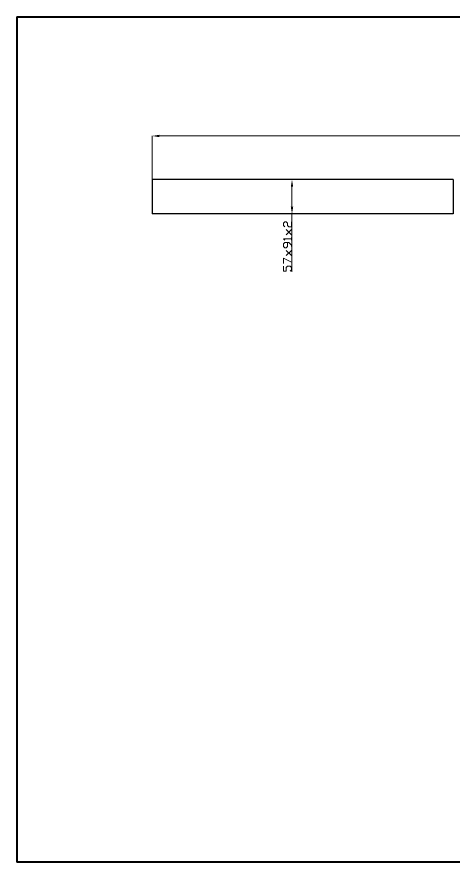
# Model space of a CAD drawing. Header units: millimetres. Extents: x 12 to 201, y 0 to 142.
# Drawn here: x 11.7 to 84.9, y 0.2 to 142.2 of the extents above; entities that cross this region are included whole.
import ezdxf

# ---------------------------------------------------------------- set-up
doc = ezdxf.new("R2010")
doc.units = ezdxf.units.MM

msp = doc.modelspace()

# ---------------------------------------------------------------- hatches: boundary and pattern name
h = msp.add_hatch(color=7)
h.dxf.hatch_style = 2
h.paths.add_polyline_path([(35.605297, 122.382296), (35.605297, 121.977696), (34.392094, 122.180225)])
h = msp.add_hatch(color=7)
h.dxf.hatch_style = 2
h.paths.add_polyline_path([(57.679308, 113.637006), (58.083909, 113.637006), (57.881485, 114.849926)])
h = msp.add_hatch(color=7)
h.dxf.hatch_style = 2
h.paths.add_polyline_path([(57.679308, 110.300928), (58.083909, 110.300928), (57.881485, 109.087725)])

# ---------------------------------------------------------------- linework, layer by layer
at = {"color": 7, "lineweight": 40}
for points in [[(11.680084, 142.171613), (11.680084, 0.2386)], [(11.680084, 142.171613), (201.160486, 142.171613)], [(201.160486, 0.2386), (11.680084, 0.2386)]]:
    msp.add_lwpolyline(points, dxfattribs=at)
at = {"color": 7, "lineweight": 9}
for points in [[(34.3922, 112.208503), (34.3922, 122.198429)], [(155.6518, 122.180225), (35.605085, 122.180225)], [(57.658, 114.849926), (57.899688, 114.849926)], [(57.881485, 113.637006), (57.881485, 110.300822)], [(57.658, 109.087725), (57.899688, 109.087725)], [(57.881485, 109.087725), (57.881485, 99.3494)], [(56.685286, 106.897398), (56.466211, 107.116508), (56.466211, 107.554517), (56.685286, 107.77391), (56.904184, 107.77391), (57.123295, 107.554517), (57.123295, 107.116508), (57.342405, 106.897398), (57.78059, 106.897398), (57.78059, 107.77391)], [(57.780484, 105.583195), (56.90429, 106.459601)], [(56.90429, 105.583195), (57.780484, 106.459601)], [(57.780484, 104.707001), (57.780484, 105.145327)], [(56.685286, 104.707001), (56.466211, 104.926217), (57.78059, 104.926217)], [(57.780484, 103.612014), (57.780484, 103.830913), (57.342617, 104.269098), (56.685215, 104.269098), (56.466387, 104.050023), (56.466387, 103.612014), (56.685215, 103.392904), (56.90429, 103.392904), (57.123506, 103.612014), (57.123506, 104.269098)], [(57.780484, 102.078912), (56.90429, 102.955001)], [(56.90429, 102.078912), (57.780484, 102.955001)], [(56.466317, 100.764603), (56.466317, 101.640798), (57.780414, 100.983396)], [(57.561409, 99.4504), (57.780484, 99.669228), (57.780484, 100.10752), (57.561409, 100.32663), (57.123506, 100.32663), (56.904396, 100.10752), (56.904396, 99.4504), (56.466105, 99.4504), (56.466105, 100.32663)]]:
    msp.add_lwpolyline(points, dxfattribs=at)
at = {"color": 7, "lineweight": 25}
for points in [[(34.3922, 114.849926), (34.3922, 109.087725)], [(84.938094, 114.849926), (34.392306, 114.849926)], [(84.938094, 114.849926), (84.938094, 109.087725)], [(84.938094, 109.087725), (34.392306, 109.087725)]]:
    msp.add_lwpolyline(points, dxfattribs=at)

doc.saveas('drawing.dxf')
